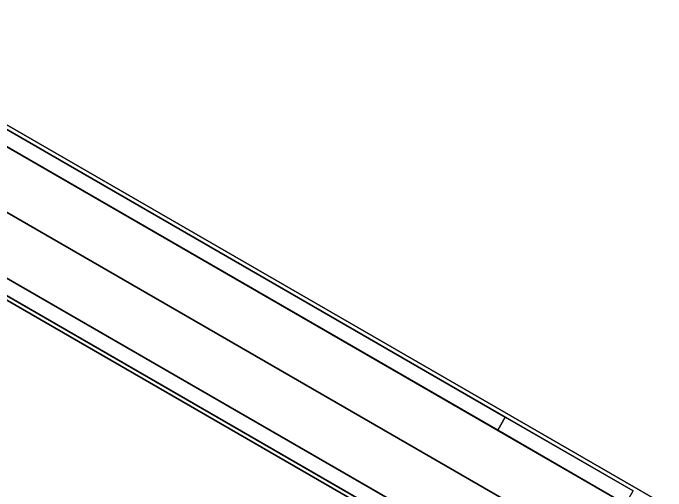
# Model space of a CAD drawing. Header units: millimetres. Extents: x -6.9 to 6.9, y -16.4 to 4.
# Drawn here: x 0.928 to 2.649, y -9.34 to -8.08 of the extents above; entities that cross this region are included whole.
import ezdxf

# ---------------------------------------------------------------- set-up
doc = ezdxf.new("R2010")
doc.units = ezdxf.units.MM
doc.layers.add('mg_tripod', color=7, linetype='Continuous')

msp = doc.modelspace()

# ---------------------------------------------------------------- linework, layer by layer
at = {"layer": 'mg_tripod'}
for points in [[(2.2254, -9.1455, -4.25), (0.38, -8.08, -4.0309), (0.36, -8.1146, -4.0309), (2.2054, -9.1801, -4.25)], [(2.5624, -9.34, -4.45), (0.38, -8.08, -4.2906), (0.38, -8.08, -4.0309), (2.2254, -9.1455, -4.25)], [(0.36, -8.1146, -4.2906), (2.5424, -9.3746, -4.45), (2.2054, -9.1801, -4.25), (0.36, -8.1146, -4.0309)], [(6.5328, -11.6208, -6.8296), (6.3614, -11.7528, -7.0121), (0.389, -8.3046, -3.4982), (0.5677, -8.1768, -3.32)], [(6.5042, -11.8352, -6.6471), (6.5328, -11.6208, -6.8296), (0.5677, -8.1768, -3.32), (0.5463, -8.3954, -3.1418)], [(6.3614, -11.7528, -7.0121), (6.3328, -11.9672, -6.8296), (0.3677, -8.5232, -3.32), (0.389, -8.3046, -3.4982)], [(2.0554, -9.4399, -4.25), (0.21, -8.3744, -4.0309), (0.19, -8.4091, -4.0309), (2.0354, -9.4745, -4.25)], [(2.3924, -9.6344, -4.45), (0.21, -8.3744, -4.2906), (0.21, -8.3744, -4.0309), (2.0554, -9.4399, -4.25)], [(6.3328, -11.9672, -6.8296), (6.5042, -11.8352, -6.6471), (0.5463, -8.3954, -3.1418), (0.3677, -8.5232, -3.32)], [(0.19, -8.4091, -4.2906), (2.3724, -9.6691, -4.45), (2.0354, -9.4745, -4.25), (0.19, -8.4091, -4.0309)], [(2.5624, -9.34, -4.45), (2.2254, -9.1455, -4.25), (2.2054, -9.1801, -4.25), (2.5424, -9.3746, -4.45)]]:
    msp.add_3dface(points, dxfattribs=at)

doc.saveas('drawing.dxf')
